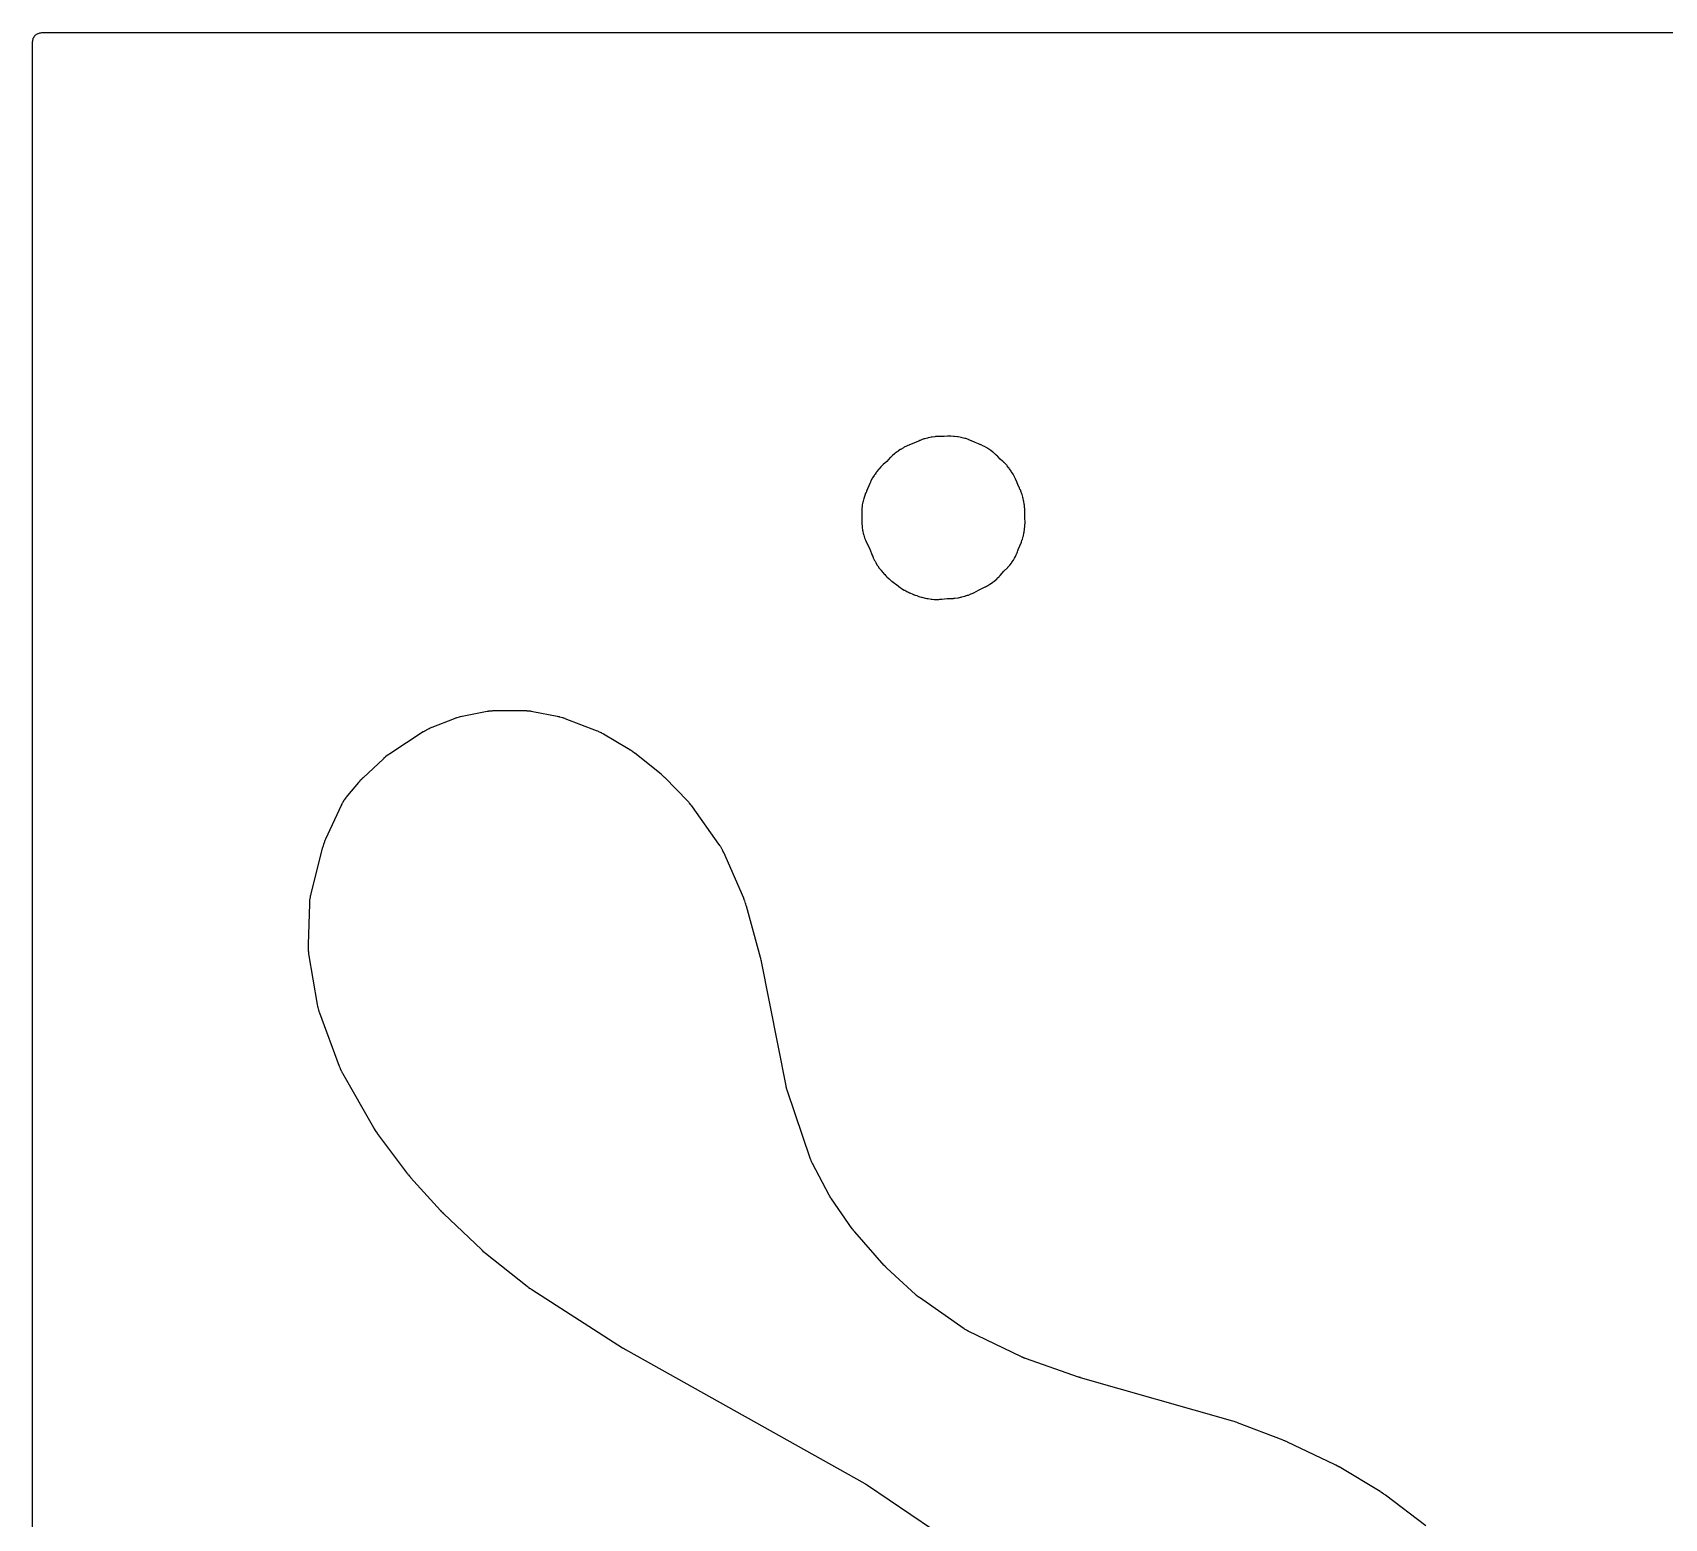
# Model space of a CAD drawing. Header units: millimetres. Extents: x 0 to 300, y 0 to 300.
# Drawn here: x -0.1 to 108.7, y 201 to 300.1 of the extents above; entities that cross this region are included whole.
import ezdxf

# ---------------------------------------------------------------- set-up
doc = ezdxf.new("R2010")
doc.units = ezdxf.units.MM
doc.layers.add('CUT', color=7, linetype='CONTINUOUS')

msp = doc.modelspace()

# ---------------------------------------------------------------- linework, layer by layer
at = {"layer": 'CUT'}
for points in [[(-0.0625, 1.4375), (-0.0625, 298.5625), (-0.0625, 299.4478), (-0.0589, 299.5212), (-0.0503, 299.5794), (-0.036, 299.6365), (-0.0162, 299.6918), (0.009, 299.745), (0.0392, 299.7954), (0.0743, 299.8427), (0.1137, 299.8863), (0.1573, 299.9257), (0.2046, 299.9608), (0.255, 299.991), (0.3082, 300.0162), (0.3635, 300.036), (0.4206, 300.0503), (0.4788, 300.0589), (0.5522, 300.0625), (1.4375, 300.0625), (298.5476, 300.0625)], [(92.8182, 200.5225), (90.1232, 202.5747), (90.1097, 202.5846), (90.0216, 202.6479), (90.0079, 202.6575), (89.8951, 202.7338), (89.8811, 202.743), (89.7896, 202.8013), (89.7753, 202.8101), (87.0354, 204.4504), (87.0232, 204.4576), (86.9429, 204.5031), (86.9305, 204.5099), (86.8283, 204.5647), (86.8157, 204.5712), (86.7334, 204.6129), (86.7206, 204.6192), (83.5886, 206.1119), (83.5787, 206.1165), (83.5093, 206.1481), (83.4985, 206.1528), (83.4112, 206.1905), (83.4006, 206.1949), (83.3311, 206.2233), (83.3196, 206.2279), (80.2645, 207.4029), (80.2519, 207.4076), (80.1698, 207.437), (80.1571, 207.4414), (80.0532, 207.4761), (80.0404, 207.4803), (79.957, 207.506), (79.9442, 207.5099), (69.8062, 210.399), (69.8011, 210.4004), (69.7891, 210.4039), (69.784, 210.4054), (69.7719, 210.4091), (69.7655, 210.411), (69.7507, 210.4155), (69.7443, 210.4175), (69.7346, 210.4205), (69.7284, 210.4225), (69.7138, 210.4272), (69.7084, 210.429), (69.6964, 210.433), (69.6796, 210.4387), (69.6722, 210.4412), (66.1253, 211.6807), (66.1132, 211.6851), (66.0849, 211.6954), (66.0728, 211.6999), (66.0582, 211.7055), (66.0462, 211.7102), (66.0184, 211.7213), (66.0065, 211.7261), (65.9882, 211.7337), (65.9763, 211.7387), (65.9488, 211.7506), (65.937, 211.7558), (65.9227, 211.7623), (65.911, 211.7676), (65.8837, 211.7803), (65.8721, 211.7858), (62.3038, 213.5123), (62.2974, 213.5155), (62.2824, 213.5229), (62.276, 213.526), (62.2744, 213.5268), (62.2496, 213.5398), (62.1922, 213.571), (62.1726, 213.5821), (62.1437, 213.5997), (62.0749, 213.6435), (62.0457, 213.663), (59.0585, 215.7366), (59.0457, 215.7456), (59.0162, 215.7669), (59.0036, 215.7761), (58.9885, 215.7874), (58.9762, 215.7968), (58.9475, 215.8189), (58.9353, 215.8285), (58.9167, 215.8435), (58.9047, 215.8533), (58.8768, 215.8765), (58.8649, 215.8865), (58.8505, 215.8989), (58.8388, 215.9091), (58.8118, 215.9332), (58.8002, 215.9437), (56.8913, 217.7044), (56.8828, 217.7124), (56.863, 217.7311), (56.8546, 217.7392), (56.8444, 217.7491), (56.8361, 217.7573), (56.8168, 217.7765), (56.8086, 217.7848), (56.7961, 217.7976), (56.788, 217.806), (56.7692, 217.8257), (56.7612, 217.8342), (56.7516, 217.8446), (56.7437, 217.8532), (56.7254, 217.8734), (56.7177, 217.8821), (54.7503, 220.1159), (54.7419, 220.1254), (54.7226, 220.148), (54.7144, 220.1577), (54.7045, 220.1696), (54.6965, 220.1794), (54.6778, 220.2025), (54.6699, 220.2124), (54.6579, 220.2278), (54.6501, 220.2378), (54.6321, 220.2614), (54.6245, 220.2716), (54.6152, 220.284), (54.6078, 220.2943), (54.5905, 220.3184), (54.5831, 220.3287), (53.191, 222.3241), (53.1832, 222.3355), (53.1651, 222.3623), (53.1575, 222.3738), (53.1482, 222.3879), (53.1408, 222.3996), (53.1235, 222.4269), (53.1162, 222.4386), (53.1052, 222.4568), (53.098, 222.4687), (53.0817, 222.4965), (53.0747, 222.5085), (53.0664, 222.5231), (53.0597, 222.5352), (53.0441, 222.5635), (53.0376, 222.5757), (51.9208, 224.6888), (51.9174, 224.6953), (51.9096, 224.7104), (51.9063, 224.7169), (51.9054, 224.7185), (51.8929, 224.7443), (51.8646, 224.8048), (51.8551, 224.8258), (51.842, 224.8578), (51.8122, 224.9356), (51.8, 224.9694), (50.2448, 229.5617), (50.2401, 229.5758), (50.2296, 229.6087), (50.2252, 229.6229), (50.22, 229.64), (50.2159, 229.6542), (50.2064, 229.6873), (50.2025, 229.7015), (50.1967, 229.7234), (50.193, 229.7377), (50.1846, 229.7712), (50.1812, 229.7855), (50.1771, 229.8031), (50.1739, 229.8175), (50.1666, 229.8512), (50.1637, 229.8657), (48.5253, 238.1533), (48.5233, 238.1633), (48.5083, 238.2328), (48.5059, 238.2435), (48.4856, 238.3299), (48.4831, 238.3404), (48.4658, 238.4083), (48.4629, 238.4194), (47.524, 241.844), (47.5179, 241.8649), (47.4757, 241.9995), (47.4688, 242.0201), (47.4098, 242.1869), (47.4022, 242.2072), (47.3504, 242.3384), (47.342, 242.3585), (46.0082, 245.4076), (46.0019, 245.4215), (45.9598, 245.5114), (45.9531, 245.5252), (45.9264, 245.5786), (45.9121, 245.6056), (45.8144, 245.7785), (45.7987, 245.8047), (45.7668, 245.8551), (45.7584, 245.8679), (45.7031, 245.9504), (45.6944, 245.963), (43.9339, 248.449), (43.9273, 248.4581), (43.8809, 248.5211), (43.8739, 248.5304), (43.8427, 248.5711), (43.8273, 248.5904), (43.7286, 248.7087), (43.713, 248.7266), (43.6853, 248.7572), (43.6777, 248.7655), (43.6248, 248.8218), (43.6161, 248.8309), (42.0807, 250.3994), (42.0675, 250.4126), (41.9802, 250.4964), (41.9666, 250.509), (41.8538, 250.6107), (41.8398, 250.623), (41.7475, 250.7012), (41.7331, 250.713), (40.0782, 252.0292), (40.0617, 252.0419), (39.9531, 252.1223), (39.9362, 252.1343), (39.7966, 252.2304), (39.7792, 252.2419), (39.6653, 252.3146), (39.6476, 252.3254), (37.9877, 253.3053), (37.9769, 253.3115), (37.9068, 253.351), (37.8959, 253.357), (37.8532, 253.3798), (37.8312, 253.3911), (37.6863, 253.4612), (37.6638, 253.4715), (37.6193, 253.4908), (37.6079, 253.4956), (37.5334, 253.5261), (37.5219, 253.5307), (35.4469, 254.3309), (35.4343, 254.3356), (35.3521, 254.3652), (35.3394, 254.3697), (35.2896, 254.3863), (35.2639, 254.3943), (35.0959, 254.4423), (35.0698, 254.4492), (35.0187, 254.4613), (35.0056, 254.4643), (34.9201, 254.4826), (34.907, 254.4853), (33.2929, 254.7936), (33.2789, 254.7961), (33.1878, 254.8113), (33.1737, 254.8135), (33.1188, 254.8213), (33.0906, 254.8246), (32.9067, 254.842), (32.8784, 254.844), (32.8229, 254.8465), (32.8087, 254.847), (32.7164, 254.8492), (32.7022, 254.8493), (30.7308, 254.8479), (30.7161, 254.8477), (30.621, 254.8453), (30.6064, 254.8447), (30.5493, 254.8419), (30.5201, 254.8398), (30.3309, 254.8211), (30.3019, 254.8175), (30.2453, 254.8091), (30.2309, 254.8068), (30.1372, 254.7906), (30.1228, 254.7879), (28.5703, 254.4799), (28.5573, 254.4771), (28.4728, 254.4584), (28.4598, 254.4554), (28.4093, 254.443), (28.3836, 254.4361), (28.2177, 254.3876), (28.1923, 254.3795), (28.1431, 254.3627), (28.1306, 254.3583), (28.0493, 254.3285), (28.0369, 254.3238), (26.5475, 253.7404), (26.5333, 253.7346), (26.4413, 253.6958), (26.4272, 253.6897), (26.3725, 253.665), (26.3449, 253.6516), (26.1675, 253.5602), (26.1405, 253.5455), (26.0887, 253.5153), (26.0755, 253.5074), (25.9905, 253.455), (25.9776, 253.4468), (23.7549, 251.9963), (23.7441, 251.9892), (23.6749, 251.9418), (23.6643, 251.9344), (23.6233, 251.9051), (23.6026, 251.8896), (23.4706, 251.7862), (23.4506, 251.7699), (23.4123, 251.7371), (23.4026, 251.7286), (23.34, 251.6728), (23.3304, 251.6641), (21.9682, 250.3943), (21.9552, 250.3818), (21.8722, 250.2997), (21.8596, 250.2868), (21.7586, 250.1807), (21.7464, 250.1675), (21.6685, 250.0805), (21.6567, 250.067), (20.9264, 249.2012), (20.918, 249.191), (20.8639, 249.124), (20.8557, 249.1136), (20.8241, 249.0726), (20.8084, 249.0512), (20.7108, 248.9122), (20.6823, 248.8676), (20.5973, 248.7205), (20.5845, 248.6973), (20.5606, 248.6514), (20.5546, 248.6395), (20.5166, 248.5623), (20.5108, 248.5503), (19.4676, 246.3095), (19.4619, 246.2968), (19.4256, 246.2138), (19.4201, 246.201), (19.3995, 246.1506), (19.3895, 246.1246), (19.3287, 245.9542), (19.3199, 245.9277), (19.304, 245.8757), (19.3001, 245.8623), (19.2757, 245.7751), (19.2721, 245.7616), (18.4819, 242.6665), (18.4781, 242.6507), (18.4547, 242.5474), (18.4513, 242.5315), (18.439, 242.4691), (18.4335, 242.437), (18.4037, 242.2274), (18.4, 242.1951), (18.3945, 242.1317), (18.3933, 242.1155), (18.3869, 242.0098), (18.3862, 241.9935), (18.2977, 239.2873), (18.2974, 239.2723), (18.2966, 239.1748), (18.2967, 239.1598), (18.2977, 239.1012), (18.299, 239.0712), (18.3121, 238.8768), (18.3149, 238.8469), (18.3217, 238.7887), (18.3237, 238.7738), (18.3375, 238.6773), (18.3398, 238.6625), (18.9116, 235.2782), (18.9141, 235.2644), (18.9314, 235.1748), (18.9342, 235.161), (18.9459, 235.1074), (18.9525, 235.0801), (18.9996, 234.9038), (19.0075, 234.8769), (19.0241, 234.8246), (19.0285, 234.8112), (19.0582, 234.7249), (19.0629, 234.7117), (20.3747, 231.1693), (20.379, 231.1579), (20.4081, 231.0841), (20.4126, 231.0728), (20.431, 231.0288), (20.4409, 231.0064), (20.5079, 230.8627), (20.5186, 230.8408), (20.5405, 230.7984), (20.5462, 230.7876), (20.584, 230.7179), (20.59, 230.7072), (22.6538, 227.0806), (22.6635, 227.0643), (22.7278, 226.9592), (22.7379, 226.9432), (22.8227, 226.8139), (22.8333, 226.7983), (22.9041, 226.6974), (22.9153, 226.6821), (24.9164, 224.0154), (24.9247, 224.0046), (24.9796, 223.9348), (24.9882, 223.9242), (25.0591, 223.8381), (25.0679, 223.8277), (25.1259, 223.7605), (25.1349, 223.7503), (27.1202, 221.5533), (27.1276, 221.5453), (27.1793, 221.4902), (27.1873, 221.4818), (27.253, 221.4143), (27.2611, 221.4062), (27.3141, 221.3539), (27.3228, 221.3454), (29.8791, 218.9204), (29.8887, 218.9115), (29.9514, 218.8546), (29.9612, 218.8459), (30.0414, 218.7761), (30.0514, 218.7677), (30.1165, 218.7135), (30.1266, 218.7052), (32.9014, 216.4975), (32.9135, 216.4881), (32.9931, 216.428), (33.0054, 216.4189), (33.1072, 216.3461), (33.1198, 216.3373), (33.2023, 216.2814), (33.2151, 216.273), (39.2601, 212.3998), (39.2672, 212.3953), (39.3167, 212.3646), (39.3244, 212.3599), (39.3867, 212.3225), (39.3943, 212.318), (39.444, 212.2891), (39.4522, 212.2845), (55.4155, 203.3453), (55.4238, 203.3406), (55.4432, 203.3295), (55.4514, 203.3247), (55.4615, 203.3188), (55.4697, 203.3139), (55.4887, 203.3024), (55.4969, 203.2975), (55.5094, 203.2897), (55.5175, 203.2847), (55.5363, 203.2728), (55.5444, 203.2676), (55.5542, 203.2613), (55.5621, 203.2561), (55.5807, 203.2438), (55.5887, 203.2385), (59.9259, 200.301)]]:
    msp.add_lwpolyline(points, dxfattribs=at)
msp.add_lwpolyline([(55.2824, 266.8298), (55.2846, 266.82), (55.2865, 266.8094), (55.3186, 266.6684), (55.3246, 266.6417), (55.3251, 266.6398), (55.3292, 266.6221), (55.3457, 266.5636), (55.408, 266.3791), (55.4184, 266.3505), (55.4402, 266.2953), (55.446, 266.2813), (55.4846, 266.1904), (55.4907, 266.1764), (55.7433, 265.6211), (55.9022, 265.2292), (55.9077, 265.2161), (55.9443, 265.1314), (55.9501, 265.1185), (55.9734, 265.0682), (55.9859, 265.0427), (56.0698, 264.8813), (56.0984, 264.8323), (56.1216, 264.7964), (56.1462, 264.7485), (56.1596, 264.7237), (56.2495, 264.567), (56.2798, 264.5195), (56.384, 264.372), (56.4008, 264.3493), (56.4346, 264.3059), (56.4434, 264.2949), (56.5014, 264.224), (56.5104, 264.2132), (56.736, 263.95), (56.7465, 263.9381), (56.8154, 263.8619), (56.8262, 263.8503), (56.8688, 263.8056), (56.8912, 263.7833), (57.0407, 263.6422), (57.0643, 263.6211), (57.1114, 263.5811), (57.1236, 263.571), (57.2037, 263.5066), (57.2161, 263.4968), (57.6346, 263.178), (57.652, 263.1645), (57.6556, 263.162), (57.6729, 263.1488), (57.686, 263.1391), (57.772, 263.0772), (57.7854, 263.0678), (57.838, 263.0321), (57.8655, 263.0145), (58.0468, 262.9052), (58.0752, 262.8891), (58.1314, 262.8593), (58.1459, 262.8519), (58.2195, 262.8153), (58.2237, 262.813), (58.3177, 262.7636), (58.3323, 262.7561), (58.3895, 262.728), (58.4193, 262.7143), (58.6146, 262.6311), (58.6451, 262.6191), (58.648, 262.6181), (58.6901, 262.6), (58.7053, 262.5936), (58.7653, 262.5698), (58.7963, 262.5584), (58.876, 262.5317), (58.9855, 262.4925), (59.0167, 262.4822), (59.078, 262.464), (59.0938, 262.4595), (59.1967, 262.4318), (59.2126, 262.4278), (59.4354, 262.3745), (59.4502, 262.3711), (59.547, 262.3505), (59.562, 262.3476), (59.6204, 262.3367), (59.6505, 262.3319), (59.8439, 262.3059), (59.9006, 262.3012), (60.047, 262.2857), (60.1115, 262.2823), (60.3184, 262.2828), (60.3507, 262.2837), (60.4136, 262.2872), (60.4297, 262.2883), (60.5343, 262.297), (60.5504, 262.2986), (60.9134, 262.3386), (61.2112, 262.3473), (61.226, 262.3479), (61.3227, 262.3532), (61.3375, 262.3542), (61.3955, 262.3588), (61.4251, 262.3618), (61.6144, 262.3863), (61.673, 262.3969), (61.789, 262.4238), (61.836, 262.4316), (61.8913, 262.4434), (62.064, 262.489), (62.1179, 262.506), (62.1279, 262.5096), (62.2736, 262.5543), (62.3266, 262.5733), (62.4935, 262.6423), (62.5193, 262.6536), (62.5691, 262.677), (62.5818, 262.6831), (62.6638, 262.7239), (62.6763, 262.7304), (62.9983, 262.9002), (63.4421, 263.1127), (63.4542, 263.1186), (63.5324, 263.1582), (63.5443, 263.1645), (63.5908, 263.1893), (63.6143, 263.2026), (63.7628, 263.2909), (63.8079, 263.3205), (63.946, 263.4204), (63.9806, 263.4478), (64.0086, 263.468), (64.145, 263.5758), (64.1865, 263.6118), (64.3142, 263.7332), (64.3337, 263.7526), (64.3708, 263.7914), (64.3802, 263.8014), (64.4406, 263.8673), (64.4498, 263.8775), (64.6924, 264.1549), (64.9429, 264.4142), (64.9526, 264.4245), (65.0149, 264.4921), (65.0244, 264.5026), (65.0609, 264.5442), (65.0791, 264.5659), (65.1922, 264.7076), (65.2254, 264.7534), (65.3234, 264.9032), (65.3521, 264.9519), (65.3961, 265.0354), (65.453, 265.1347), (65.48, 265.1876), (65.5579, 265.3612), (65.5694, 265.3886), (65.5905, 265.4426), (65.5957, 265.4565), (65.6286, 265.5472), (65.6334, 265.5612), (65.6502, 265.6112), (65.854, 266.106), (65.8592, 266.1191), (65.8922, 266.2049), (65.8971, 266.2181), (65.9157, 266.2701), (65.9246, 266.2969), (65.9775, 266.4702), (65.9914, 266.525), (66.0273, 266.7), (66.0361, 266.7559), (66.0424, 266.8145), (66.0613, 266.9242), (66.0645, 266.9506), (66.0685, 266.9735), (66.092, 267.1588), (66.0965, 267.2177), (66.1017, 267.4069), (66.1018, 267.4365), (66.1005, 267.4941), (66.1, 267.5089), (66.0955, 267.6048), (66.0947, 267.6195), (66.076, 267.8808), (66.0801, 268.1742), (66.0801, 268.1888), (66.0791, 268.2833), (66.0788, 268.2978), (66.0768, 268.3546), (66.0751, 268.3837), (66.0596, 268.5694), (66.052, 268.6271), (66.019, 268.808), (66.0122, 268.8374), (66.0082, 268.8599), (65.9673, 269.0402), (65.9612, 269.0621), (65.9548, 269.091), (65.9059, 269.2699), (65.8877, 269.3257), (65.8207, 269.5013), (65.8096, 269.5285), (65.7866, 269.5809), (65.7805, 269.5943), (65.7401, 269.6806), (65.7337, 269.6938), (65.613, 269.9361), (65.499, 270.2265), (65.4936, 270.2398), (65.4573, 270.3261), (65.4515, 270.3393), (65.4285, 270.3906), (65.4161, 270.4166), (65.3324, 270.5812), (65.3039, 270.6312), (65.2062, 270.7849), (65.1731, 270.832), (65.1711, 270.8344), (65.0667, 270.9836), (65.0314, 271.0293), (65.0224, 271.0399), (64.917, 271.1767), (64.8794, 271.221), (64.7521, 271.3568), (64.7318, 271.3775), (64.691, 271.417), (64.6805, 271.427), (64.6111, 271.491), (64.6003, 271.5007), (64.4474, 271.6352), (64.2821, 271.8097), (64.2723, 271.8198), (64.2082, 271.8844), (64.1982, 271.8942), (64.1588, 271.9322), (64.1381, 271.9511), (64.003, 272.0694), (63.9592, 272.1043), (63.8156, 272.2081), (63.7927, 272.2231), (63.7631, 272.2445), (63.6144, 272.342), (63.5868, 272.3583), (63.5432, 272.3868), (63.3893, 272.4776), (63.3393, 272.504), (63.1752, 272.5809), (63.1494, 272.5923), (63.0983, 272.6133), (63.0852, 272.6186), (62.9995, 272.6516), (62.9863, 272.6565), (62.7717, 272.7334), (62.5264, 272.8486), (62.5127, 272.8548), (62.4231, 272.8942), (62.4093, 272.9), (62.3549, 272.9223), (62.3268, 272.933), (62.1449, 272.9971), (62.0872, 273.0142), (61.9024, 273.0591), (61.8526, 273.0686), (61.8385, 273.0721), (61.6501, 273.1084), (61.6022, 273.1151), (61.5889, 273.1177), (61.3989, 273.1448), (61.3385, 273.1504), (61.1441, 273.1583), (61.1138, 273.1587), (61.0545, 273.1581), (61.0393, 273.1578), (60.9407, 273.1543), (60.9256, 273.1536), (60.7131, 273.1407), (60.5413, 273.1472), (60.5265, 273.1475), (60.4302, 273.1488), (60.4154, 273.1488), (60.3575, 273.1481), (60.3279, 273.147), (60.1384, 273.1354), (60.0795, 273.1289), (59.8972, 273.0995), (59.8912, 273.0989), (59.8337, 273.0897), (59.6533, 273.052), (59.6522, 273.0517), (59.646, 273.0507), (59.5899, 273.0391), (59.4144, 272.994), (59.3596, 272.9771), (59.1868, 272.9145), (59.1601, 272.9041), (59.1084, 272.8826), (59.0952, 272.8769), (59.0101, 272.839), (58.9971, 272.833), (58.689, 272.6868), (58.393, 272.5763), (58.38, 272.5712), (58.2957, 272.5375), (58.2828, 272.5322), (58.2327, 272.5107), (58.2073, 272.4992), (58.0462, 272.4212), (57.9971, 272.3946), (57.846, 272.3033), (57.8099, 272.2791), (57.7852, 272.2643), (57.6384, 272.1668), (57.6156, 272.1501), (57.5781, 272.1255), (57.4365, 272.0227), (57.3932, 271.9882), (57.2598, 271.8713), (57.2395, 271.8526), (57.2005, 271.8151), (57.1906, 271.8054), (57.1273, 271.7416), (57.1176, 271.7317), (56.8833, 271.4845), (56.639, 271.2661), (56.6284, 271.2563), (56.5602, 271.1923), (56.5498, 271.1823), (56.5097, 271.1428), (56.4897, 271.1221), (56.3645, 270.9864), (56.3275, 270.9422), (56.2175, 270.7971), (56.198, 270.7687), (56.1717, 270.7342), (56.1021, 270.6334), (56.068, 270.5901), (56.0356, 270.5445), (55.9399, 270.396), (55.9118, 270.3476), (55.8292, 270.1887), (55.8169, 270.1636), (55.794, 270.114), (55.7883, 270.1013), (55.7521, 270.0179), (55.7467, 270.005), (55.5368, 269.4886), (55.5303, 269.4755), (55.5236, 269.4613), (55.4808, 269.3682), (55.4744, 269.3537), (55.4502, 269.2971), (55.4386, 269.2678), (55.3689, 269.0781), (55.3504, 269.0179), (55.3261, 268.9215), (55.2979, 268.825), (55.2838, 268.7655), (55.2488, 268.5755), (55.2407, 268.5149), (55.225, 268.3196), (55.2234, 268.2891), (55.2216, 268.2294), (55.2213, 268.2141), (55.221, 268.1148), (55.2211, 268.0995), (55.2263, 267.8597), (55.216, 267.5773), (55.2156, 267.5615), (55.2146, 267.4588), (55.2147, 267.443), (55.2157, 267.3813), (55.217, 267.3497), (55.231, 267.1477), (55.2387, 267.085), (55.27, 266.9071), (55.2721, 266.89)], close=True, dxfattribs=at)

doc.saveas('drawing.dxf')
